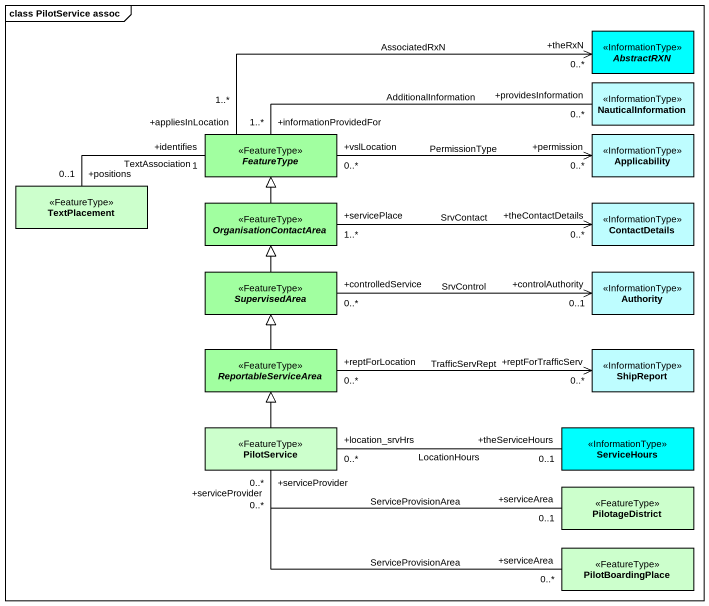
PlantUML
@startuml
mainframe class PilotService assoc
hide circle
hide empty members
abstract class AbstractRXN <<InformationType>> #00FFFF
class NauticalInformation <<InformationType>> #BEFDFF
abstract class FeatureType <<FeatureType>> #A1FFA0
class Applicability <<InformationType>> #BEFDFF
class TextPlacement <<FeatureType>> #CCFFCC
abstract class OrganisationContactArea <<FeatureType>> #A1FFA0
class ContactDetails <<InformationType>> #BEFDFF
abstract class SupervisedArea <<FeatureType>> #A1FFA0
class Authority <<InformationType>> #BEFDFF
abstract class ReportableServiceArea <<FeatureType>> #A1FFA0
class ShipReport <<InformationType>> #BEFDFF
class PilotService <<FeatureType>> #CCFFCC
class ServiceHours <<InformationType>> #00FFFF
class PilotageDistrict <<FeatureType>> #CCFFCC
class PilotBoardingPlace <<FeatureType>> #CCFFCC
FeatureType "+appliesInLocation\n1..*" -right-> "+theRxN\n0..*" AbstractRXN : AssociatedRxN
FeatureType "+informationProvidedFor\n1..*" -right- "+providesInformation\n0..*" NauticalInformation : AdditionalInformation
FeatureType "+vslLocation\n0..*" -right-> "+permission\n0..*" Applicability : PermissionType
FeatureType "+identifies\n1" -left- "+positions\n0..1" TextPlacement : TextAssociation
OrganisationContactArea -up-|> FeatureType
OrganisationContactArea "+servicePlace\n1..*" -right-> "+theContactDetails\n0..*" ContactDetails : SrvContact
SupervisedArea -up-|> OrganisationContactArea
SupervisedArea "+controlledService\n0..*" -right-> "+controlAuthority\n0..1" Authority : SrvControl
ReportableServiceArea -up-|> SupervisedArea
ReportableServiceArea "+reptForLocation\n0..*" -right-> "+reptForTrafficServ\n0..*" ShipReport : TrafficServRept
PilotService -up-|> ReportableServiceArea
PilotService "+location_srvHrs\n0..*" -right- "+theServiceHours\n0..1" ServiceHours : LocationHours
PilotService "+serviceProvider\n0..*" -right- "+serviceArea\n0..1" PilotageDistrict : ServiceProvisionArea
PilotService "+serviceProvider\n0..*" -right- "+serviceArea\n0..*" PilotBoardingPlace : ServiceProvisionArea
@enduml
